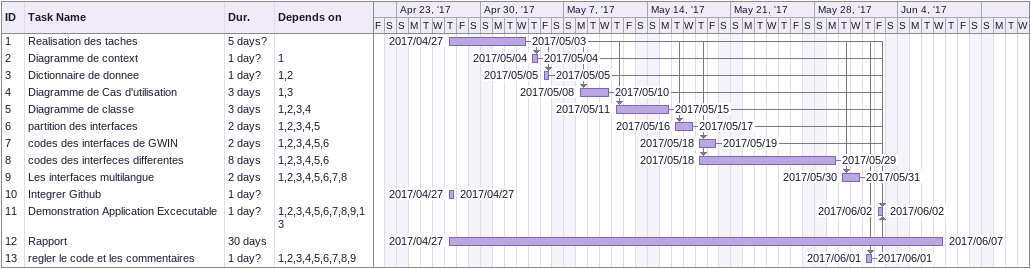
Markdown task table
| ID | Task | Duration | Start | Finish | Predecessors |
|---|---|---|---|---|---|
| 1 | Realisation des taches | 5d? | 2017-04-27 | 2017-05-03 |  |
| 2 | Diagramme de context | 1d? | 2017-05-04 | 2017-05-04 | 1 |
| 3 | Dictionnaire de donnee | 1d? | 2017-05-05 | 2017-05-05 | 1, 2 |
| 4 | Diagramme de Cas d'utilisation | 3d | 2017-05-08 | 2017-05-10 | 1, 3 |
| 5 | Diagramme de classe | 3d | 2017-05-11 | 2017-05-15 | 1, 2, 3, 4 |
| 6 | partition des interfaces | 2d | 2017-05-16 | 2017-05-17 | 1, 2, 3, 4, 5 |
| 7 | codes des interfaces de GWIN | 2d | 2017-05-18 | 2017-05-19 | 1, 2, 3, 4, 5, 6 |
| 8 | codes des interfeces differentes | 8d | 2017-05-18 | 2017-05-29 | 1, 2, 3, 4, 5, 6 |
| 9 | Les interfaces multilangue | 2d | 2017-05-30 | 2017-05-31 | 1, 2, 3, 4, 5, 6, 7, 8 |
| 10 | Integrer Github | 1d? | 2017-04-27 | 2017-04-27 |  |
| 11 | Demonstration Application Excecutable | 1d? | 2017-06-02 | 2017-06-02 | 1, 2, 3, 4, 5, 6, 7, 8, 9, 13 |
| 12 | Rapport | 30d | 2017-04-27 | 2017-06-07 |  |
| 13 | regler le code et les commentaires | 1d? | 2017-06-01 | 2017-06-01 | 1, 2, 3, 4, 5, 6, 7, 8, 9 |
